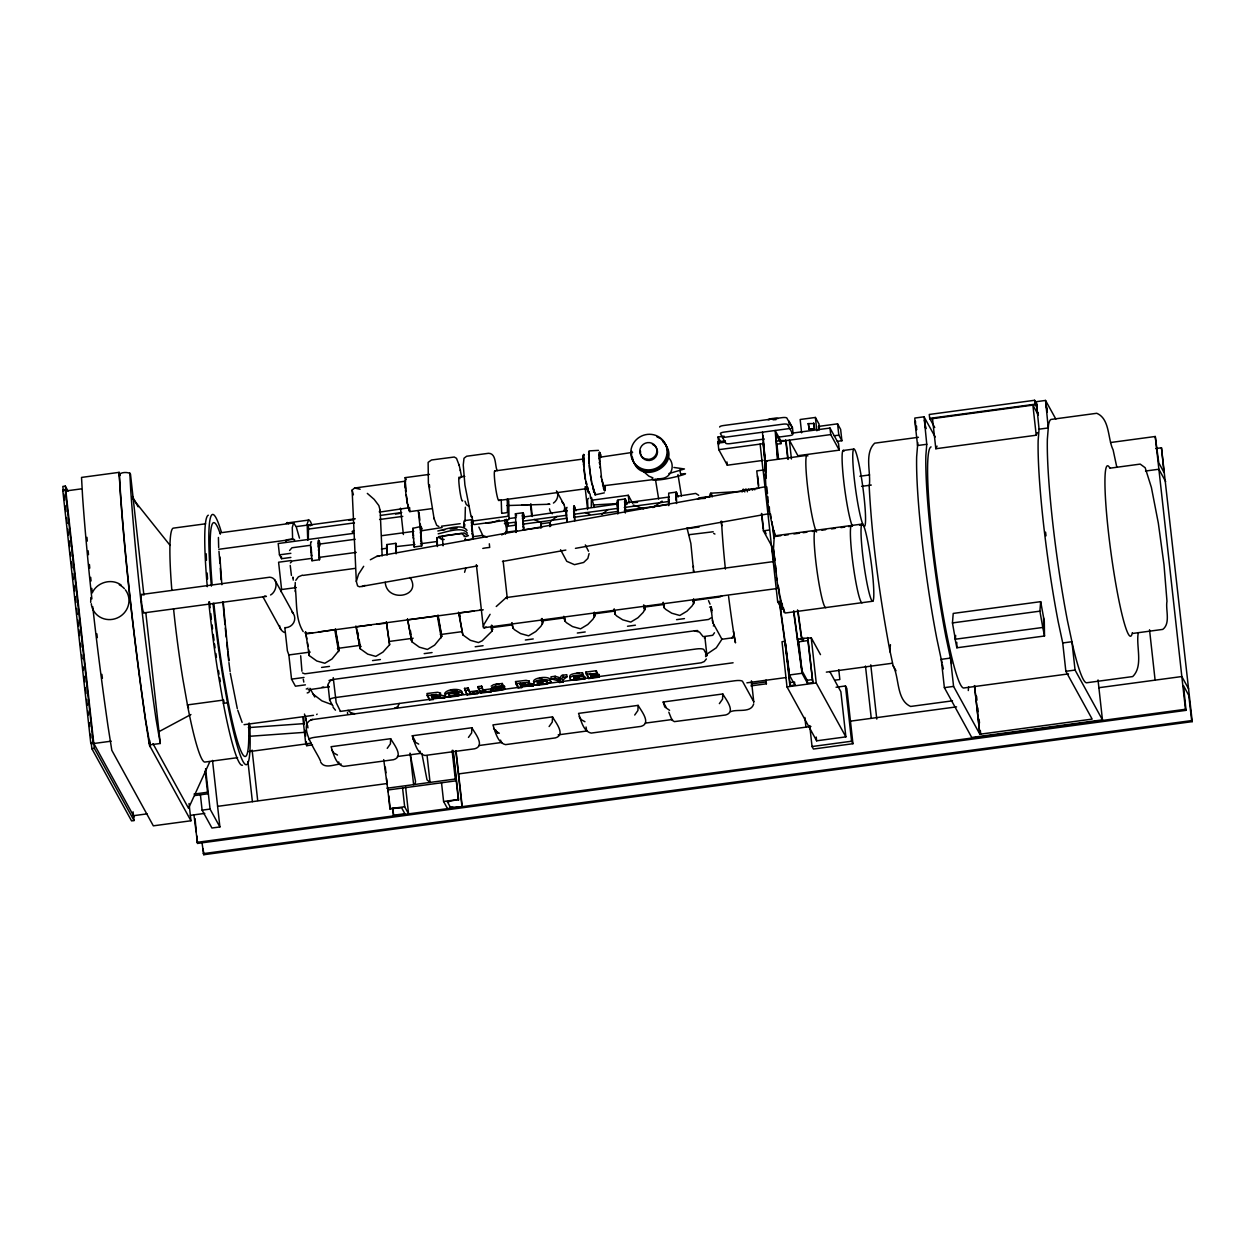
<?xml version="1.0" encoding="UTF-8"?>
<svg xmlns="http://www.w3.org/2000/svg" width="1255" height="1255" viewBox="0 0 1255 1255"><rect width="100%" height="100%" fill="white"/><g stroke="black" fill="none" stroke-linecap="round" stroke-linejoin="round"><path stroke-width="1.5" d="M705.545 656.632A6.714 1.647 -6.3 0 0 706.894 655.267L704.902 637.195L704.479 638.387M218.417 537.469L218.668 547.635M295.113 587.92L295.27 582.461M779.496 596.25L778.131 585.238L781.143 603.781L785.112 613.036L872.852 601.223M714.268 625.288L713.311 625.947M407.279 503.6L406.243 495.066L408.016 507.02L409.805 511.616L432.253 508.589M589.301 492.148L588.924 492.98L587.669 490.705L586.101 481.449L586.744 484.43M604.298 492.854L595.137 494.847L591.905 483.065L594.227 491.693M601.898 481.795L599.09 452.882M447.627 802.227L449.792 801.318M1038.246 412.613L1038.167 413.538L1037.571 411.985M90.689 602.337L90.815 597.553M501.655 512.95L501.216 499.663M780.892 535.697L775.323 536.45C768.515 512.181 763.793 486.03 765.958 460.899L806.792 455.392M765.173 474.233L766.146 478.171L765.283 462.954L765.927 470.782M478.877 527.069L483.41 536.795M311.585 541.752L310.722 542.05L310.613 547.007L311.977 560.734L319.507 559.714L318.597 540.278L319.774 542.411M319.398 558.961L318.252 541.046M319.57 557.408L319.507 559.714M387.089 555.024L386.807 544.56L395.843 543.337L396.329 552.059L395.843 543.337M421.021 530.975L420.77 526.52L421.68 545.956L414.15 546.976L412.895 528.308L420.77 526.52L421.947 528.653M412.785 533.25L413.413 535.885L412.895 528.308M421.68 545.956L420.425 527.288M437.446 546.537L437.085 537.517M436.724 541.909L437.305 544.325L436.96 537.799L440.568 537.313M463.864 526.378L463.989 521.421M465.229 539.305L465.244 540.089L472.759 539.085L471.864 519.648L473.025 521.766M473.01 538.207L471.504 520.417M472.837 536.764L472.759 539.085M523.539 529.877L522.441 515.476L522.943 512.762L524.386 518.237L523.461 513.232M523.915 529.892L522.598 513.53M541.219 523.492L540.858 527.9M522.88 529.955L541.501 527.461L541.078 523.79L550.114 522.566L549.894 526.676M566.287 516.464L567.197 521.751L566.005 509.624L567.025 507.365M573.676 506.659L574.727 520.747L574.037 505.891L575.951 510.769M586.054 483.85L583.151 460.428L583.277 455.157L584.202 454.828M583.418 464.538L584.093 466.687L583.277 455.157M591.874 484.477L589.395 467.864L588.705 451.816L589.128 450.89L598.51 450.372M588.862 462.499L589.27 463.754L588.705 451.816M617.805 514.001L617.601 500.023L625.116 499.004L627.029 503.898M617.366 509.577L617.946 511.397L617.24 500.792M624.614 501.733L625.116 499.004L625.476 510.377L624.614 501.733L625.241 504.996M676.571 503.506L676.225 492.117L678.139 497.011M675.755 497.843L676.382 500.478L675.88 492.901M712.197 610.479A14.385 1.381 82.3 0 0 711.099 606.996L710.738 607.781A2.51 1.004 -10.1 0 0 709.561 607.043M917.797 442.623L916.652 456.804A132.889 12.691 82.3 0 0 936.732 638.199L942.003 662.954M935.195 436.991L924.041 416.801L926.77 444.286L925.861 455.565A132.889 12.691 82.3 0 0 945.941 636.96L951.604 663.534M955.651 635.422L955.337 639.234L952.451 622.919L953.22 613.428L1040.677 601.663L1044.301 621.382L1044.505 635.987L956.859 647.784L955.133 639.25L1042.795 627.453L1044.505 635.987M968.295 690.564L968.609 686.814M1055.847 419.092L1045.541 400.439L1036.332 401.678L1039.062 429.179L1038.152 440.442A132.889 12.691 82.3 0 0 1058.216 621.837L1062.734 642.968L1065.856 671.3L1092.148 719.099L979.857 734.222L974.476 685.575M1042.795 627.453L1039.893 611.154L1040.677 601.663M589.113 553.596L587.826 558.475L583.622 562.475L574.476 564.656L566.758 561.314L560.561 549.737M530.802 503.835L530.551 504.839L506.989 505.545M769.55 512.244L769.315 506.91M406.573 499.553L406.761 498.533M585.238 479.253L583.873 469.26M590.948 479.237L589.411 465.323M601.067 477.167L601.333 475.802M477.496 565.911L359.479 586.791L357.597 585.944L356.326 581.41L358.554 574.225L363.683 566.303M143.886 595.184L130.489 474.108C129.516 471.723 118.362 471.676 119.382 476.006M129.814 472.947L130.787 491.129A352.373 33.65 82.3 0 0 156.044 719.272L160.295 743.478L149.972 744.858L145.721 720.668A352.373 33.65 82.3 0 1 120.464 492.509L119.225 473.81L120.166 475.504M464.601 572.28L465.778 568.107M505.467 534.144L508.087 522.99L506.204 519.507M290.376 562.899L292.399 560.985L311.742 558.381M289.576 550.49L291.96 547.776L309.828 545.376M714.487 632.755L712.73 635.297L703.145 636.662L699.49 632.096L694.407 630.826L333.422 679.426A6.714 1.647 -6.3 0 0 328.998 680.524M465.025 521.202L465.354 507.208M437.822 531.006C446.278 529.108 462.311 523.272 467.017 530.363M438.168 533.83C446.623 531.932 462.656 526.096 467.362 533.171M308.761 649.87L309.201 655.549L316.793 660.993L324.841 663.252L332.026 658.953L339.227 650.168L335.43 628.771M389.599 644.725L386.367 621.915L389.599 644.725L382.979 652.082L375.794 656.396L367.731 654.137L360.154 648.694L355.871 626.01M411.797 641.729L407.514 619.06L411.797 641.729L419.374 647.188L427.437 649.447L434.622 645.133L441.807 636.363L438.011 614.966M458.53 612.189L462.813 634.873L470.39 640.317L478.453 642.576L482.202 640.787L492.258 630.904L492.18 625.931M511.852 623.28L512.966 628.112L514.55 629.759L520.543 633.571L528.606 635.83L535.791 631.516L540.952 626.214L542.976 622.747L542.348 619.17M563.824 616.283L564.938 621.115L566.523 622.762L572.515 626.574L580.579 628.833L587.764 624.519L592.925 619.217L594.948 615.75L594.321 612.173M614.024 609.522L615.138 614.354L616.723 616.001L622.715 619.813L630.779 622.072L637.964 617.758L643.125 612.456L645.148 608.989L644.521 605.428M663.064 602.918L664.177 607.765L665.762 609.412L671.754 613.209L679.818 615.468L687.003 611.154L692.164 605.851L694.188 602.384L693.56 598.823M753.706 703.835C751.039 713.389 737.407 708.777 730.598 711.648M458.702 691.991L454.09 693.889L448.255 693.372M777.692 588.438L483.395 627.814L483.881 624.582L490.093 614.307M862.012 524.072L774.272 535.885L773.472 549.219L777.849 587.23M399.294 703.443L397.647 706.785L394.619 708.353A6.714 6.589 -36.9 0 0 397.819 707.02M209.867 761.612L188.532 808.283L153 743.666M318.848 544.733L318.597 540.278M300.682 655.769L301.937 671.19M429.477 474.374L405.177 477.637L405.914 495.176M409.601 507.538L409.805 511.616M308.369 689.811L329.045 686.799M414.934 544.497L396.454 546.568M464.852 524.512L464.46 526.645L463.817 523.366M472.115 524.104L471.864 519.648L464.334 520.652M523.194 517.217L522.943 512.762L515.413 513.781L516.213 532.465L515.585 522.127M549.972 522.864L550.725 525.798M583.983 459.518L583.653 454.326M574.288 510.346L574.037 505.891M599.827 457.385L599.466 452.051M595.56 493.905L595.137 494.847L594.776 492.18M617.837 504.479L618.119 500.494M676.476 496.588L676.225 492.117L668.695 493.137L668.758 505.639M924.041 416.801L914.832 418.041L914.879 421.256L917.562 445.525L926.77 444.286M1037.43 432.583L1036.222 435.218L935.822 448.741L937.03 446.105M1045.541 400.439L1048.27 427.939L1039.062 429.179M462.311 692.101C460.334 687.458 445.054 689.199 444.584 694.078M333.234 677.653L336.167 702.58L340.325 711.13M359.667 647.423L361.111 646.356M411.311 640.474L411.985 639.689M564.468 619.845L565.142 619.06M614.652 613.099L615.327 612.315M663.691 606.494L664.366 605.71M890.454 644.678L889.826 650.184L893.136 665.73C899.506 677.716 896.18 699.992 910.612 706.455L952.498 700.823M295.804 580.328L298.376 576.861L302.345 575.182M733.453 631.281L735.493 642.858L734.426 637.571L721.939 639.25L716.276 647.815L705.483 655.094M356.326 581.41L352.122 490.062L354.6 488.022L405.647 481.151M379.355 511.742L380.139 510.33L378.853 505.577L374.163 499.38L367.323 493.403M710.989 617.915L708.557 619.468L304.824 673.825L302.455 672.915M706.377 658.938L704.29 661.542L701.184 662.813L598.321 676.649M92.227 592.925C96.949 582.147 111.852 577.975 121.28 585.191M560.357 679.881L563.15 677.261L567.025 676.727L566.805 674.688L562.915 675.206C559.385 674.531 560.514 683.222 560.138 677.826L555.149 676.257L550.961 676.822L551.18 678.861L558.726 680.916L559.573 682.5L563.228 681.998L563.009 679.959M299.474 538.144L296.227 526.833L293.592 522.943L292.274 527.524L292.619 539.352L218.762 549.298M309.201 655.549L305.545 631.72L306.832 638.968M120.198 474.186L119.147 472.351L120.198 491.568A354.145 33.822 82.3 0 0 145.58 720.856L149.423 745.219L190.948 820.77L153.33 825.837L111.805 750.286L107.961 725.923A354.145 33.822 82.3 0 1 92.729 606.651M496.243 606.51L506.204 597.568L773.911 561.534M722.205 595.686L720.025 596.909L692.838 600.565M286.281 523.492L287.238 522.472L288.43 523.774M550.678 521.343L557.032 516.354M601.773 514.472L608.11 509.483M652.867 507.585L662.107 501.106M387.23 748.341L390.415 743.87L390.65 738.693L331.069 746.709C333.359 753.408 335.854 764.844 343.713 766.413L393.49 759.714C404.377 756.702 393.411 743.776 390.65 738.693M468.46 737.407L471.645 732.936L471.88 727.743L412.299 735.775C414.589 742.474 417.084 753.91 424.943 755.479L474.719 748.78C485.607 745.768 474.625 732.842 471.88 727.743M549.11 726.551L552.278 722.064L552.514 716.887L492.933 724.919C495.223 731.618 497.717 743.054 505.577 744.623L555.353 737.909C566.24 734.912 555.275 721.986 552.514 716.887M634.716 715.021L637.901 710.55L638.136 705.373L578.555 713.389C580.845 720.088 583.34 731.524 591.199 733.093L640.976 726.394C651.863 723.382 640.897 710.471 638.136 705.373M719.366 703.631L722.551 699.145L722.786 693.968L663.205 702L664.742 706.926L669.59 710.33M550.317 680.681C551.918 675.033 530.567 677.496 533.877 682.516M768.029 502.361L767.903 496.807M776.327 577.347L777.363 580.234M270.578 594.98C277.073 591.497 278.939 577.928 269.7 577.222L141.282 594.525M553.439 503.067C557.298 500.572 559.275 494.831 556.451 490.893M567.025 676.727L562.381 680.414L563.228 681.998M504.62 520.009L507.145 531.853L501.686 534.928M370.335 559.777L376.735 556.389L765.644 486.705M504.102 687.411L504.761 686.501L503.286 685.905L503.506 687.944L504.981 688.556L504.322 689.466L495.505 691.144L493.105 691.27L492.399 688.336M546.898 680.728L540.45 682.155L536.497 680.806M436.379 696.258C438.12 694.376 432.081 695.678 431.218 695.741L431.94 697.09L436.379 696.258L436.16 694.219M460.475 477.245L460.883 477.01A7.671 7.42 -28.8 0 1 464.805 476.492M673.872 467.456L684.461 468.962L668.852 473.606M681.449 474.076C699.176 471.19 653.149 483.881 652.035 478.877M159.26 731.492L190.933 714.519M484.367 627.924L486.077 627.014M312.668 719.382C295.819 723.931 317.389 752.922 320.088 760.138A6.714 1.6 -6.3 0 0 320.527 760.499M499.27 520.245L491.176 522.802L486.109 522.959M362.02 586.603L365.079 585.379M491.191 629.022L492.823 629.492M304.934 632.881L306.22 633.948L334.756 629.634L338.662 651.58M442.293 530.269L444.992 529.736M464.083 536.528L465.009 536.089L461.495 533.516L442.262 536.105L443.078 545.815M915.491 421.225L915.554 425.131M731.947 637.901L734.018 634.873M333.422 679.426L330.3 680.743L327.979 684.399L329.641 700.008L332.669 705.655A6.714 1.647 -6.3 0 0 333.124 706.016M584.908 678.908L584.485 678.124C573.912 682.108 567.558 675.692 583.12 675.582L582.665 674.735C579.81 675.221 567.182 675.253 570.445 679.724A8.424 2.071 -6.3 0 0 574.194 680.257L584.908 678.908L584.689 676.853L572.923 676.272M460.193 523.68L441.493 526.206M437.226 696.807L438.936 696.384A5.146 1.255 -6.3 0 0 440.803 695.019L433.602 694.69M525.814 684.885L527.524 684.461A5.146 1.255 -6.3 0 0 529.39 683.096L526.269 682.406L515.789 683.63L515.554 681.575L526.049 680.351L529.155 681.041M583.638 677.12L584.689 676.853M465.229 536.779L468.382 535.665L464.162 532.967L438.591 536.607L441.336 539.305L444.16 539.493M458.122 693.984L454.451 694.658M503.506 687.944L495.207 687.615L502.941 686.344L502.267 683.473L493.639 684.665L491.176 686.156M502.471 561.44L565.848 550.082M575.449 548.357L769.441 513.609M329.485 666.389L321.594 667.44M380.422 659.534L372.531 660.585M432.065 652.569L424.174 653.635M483.081 645.713L475.19 646.764M533.234 638.952L525.343 640.019M585.207 631.955L577.316 633.022M635.407 625.194L627.516 626.261M684.446 618.605L676.555 619.656M119.147 472.351L81.528 477.418L82.579 496.619A354.145 33.822 82.3 0 0 91.882 598.886M68.084 491.144L65.323 486.093L62.828 486.438L63.378 491.285L62.75 490.156L65.229 489.827L65.856 490.956L81.34 488.87M837.305 441.352L841.901 440.74L840.646 429.43L837.571 423.845L818.574 426.402L819.421 427.939L818.997 424.017L815.389 417.46L800.157 419.499L801.631 432.834M808.314 423.625L814.009 423.578L814.589 428.786L809.255 429.508L808.314 423.625L809.255 429.508M718.55 441.76L718.033 437.007L724.135 436.191M722.613 437.571L789.74 428.52M494.737 470.939L584.265 458.891M632.63 452.38L600.533 457.134L600.031 452.553M808.895 428.834L814.589 428.786M763.04 460.397L727.304 465.213L718.77 449.666L717.907 441.823L725.343 440.819M725.484 442.121L718.048 443.125L718.88 444.631M791.858 433.179L829.994 428.049L838.544 443.595L839.266 450.137L797.898 455.706L789.364 440.16L791.434 458.985M1037.305 405.161L1034.622 400.282L929.265 414.464L929.704 418.386L934.724 427.531M764.217 439.046L730.379 443.611A4.189 1.004 -6.3 0 1 725.719 443.219L720.433 433.602A4.189 1.004 -6.3 0 1 724.057 432.097L782.916 424.174A4.189 1.004 -6.3 0 1 787.575 424.567L792.862 434.183A4.189 1.004 -6.3 0 1 789.238 435.689L778.79 437.085M929.704 418.386L1035.061 404.204L1037.258 408.204M930.002 418.966L1035.375 404.769M776.688 441.101L779.433 440.725M777.473 459.252L775.151 430.496L780.688 440.568L786.054 440.615L788.124 459.424M718.77 449.666L763.432 443.658L764.891 456.82M782.273 441.117L830.716 434.591L839.266 450.137M834.246 435.767L838.826 435.156L841.901 440.74M780.688 440.568L781.034 443.627L776.892 444.176L778.539 459.063M205.632 523.79L173.237 528.151A118.048 11.279 82.3 0 0 171.825 589.897M918.456 437.289L874.672 443.188C863.879 453.588 871.378 473.213 869.197 486.36L869.213 486.815C872.131 542.333 879.912 597.505 890.14 652.129M286.72 523.021L308.118 520.15M219.735 532.889L293.592 522.943M379.528 512.118L408.942 507.757L409.318 511.177M843.062 450.514L853.714 449.086M296.431 526.582L307.13 525.155M308.903 525.045L355.291 518.786M380.438 515.413L401.694 512.542M349.016 520.307L352.89 519.79M395.513 514.048L399.388 513.53M498.768 500.478L588.297 488.415M308.055 529.124L354.459 522.88M379.59 519.492L402.792 516.37M765.817 469.684L756.765 470.892L758.695 488.289M766.319 470.5L763.197 470.923L777.661 601.647L781.771 609.099M592.548 500.102L628.269 495.286L632.708 503.365M501.953 513.342L505.812 512.824A1.679 1.035 -12 0 0 507.444 511.554L507.255 499.082M353.753 533.344L278.202 543.525L279.457 554.851L281.575 558.695L290.878 557.44M355.134 539.274L319.147 544.121L320.056 545.8M381.598 535.712L413.789 531.383M442.152 527.555L421.711 530.74M509.138 518.535L515.962 517.625M567.056 510.738L523.884 516.982M618.135 503.867L574.963 510.095L574.555 506.345M669.229 496.996L625.665 502.847L626.574 504.541L626.292 501.137M450.168 529.03L457.087 528.104M504.416 523.633L515.821 522.096M523.57 521.045L566.178 515.319M573.927 514.268L618.495 508.275M624.3 507.491L668.852 501.482L668.821 499.129M698.611 497.968L710.267 496.4M859.895 476.257L869.605 474.939M1110.565 442.513L1155.259 436.489L1158.757 462.75L1164.028 472.523L1161.471 447.784L1155.651 448.568M279.457 554.851L290.862 553.314M515.617 525.17L507.836 526.221L506.377 519.303M566.115 518.378L523.382 524.119L522.723 522.315M573.88 517.327L618.558 511.318M624.378 510.534L669.056 504.51L668.225 498.863M291.082 560.546L278.594 562.224L281.606 589.505M319.492 557.346L356.247 552.388M381.41 549L387.215 548.215L386.807 544.56M420.55 543.729L437.368 541.47L436.818 538.113M472.915 536.685L482.391 535.414L487.081 537.03M506.142 532.214L517.295 530.708M861.605 486.36L871.299 485.058M302.91 575.418L355.228 568.374M1110.251 468.146L1140.215 464.099L1145.172 467.723L1151.4 487.458L1158.334 523.162L1163.997 564.64L1166.977 601.239C1165.424 609.585 1170.805 623.359 1162.773 629.398L1132.826 633.43M687.552 528.575L699.161 527.006M1145.517 471.033L1158.883 469.229L1165.675 481.591M296.337 587.56L280.791 589.646L280.822 591.576M688.666 534.74L713.201 531.759M143.901 612.879L266.389 596.392L264.397 596.125M761.471 513.436L763.401 530.834L769.127 530.065M784.595 535.21L788.313 534.708M793.882 533.955L799.451 533.202M803.153 532.7L806.871 532.198M812.44 531.461L816.158 530.959A39.031 3.734 82.3 0 0 816.472 566.789A39.031 3.734 82.3 0 0 825.947 607.545M821.884 530.19L825.696 529.673M831.422 528.904L835.234 528.386M840.96 527.618L844.772 527.1M848.6 526.582L852.412 526.08A39.031 3.734 82.3 0 0 852.741 561.911A39.031 3.734 82.3 0 0 862.216 602.667M859.518 525.123L863.063 524.637A39.031 3.734 82.3 0 0 865.056 572.186A39.031 3.734 82.3 0 0 873.809 592.595A39.031 3.734 82.3 0 0 864.413 527.79L862.154 522.504A39.031 3.734 82.3 0 1 852.757 457.714A39.031 3.734 82.3 0 1 861.51 478.108A39.031 3.734 82.3 0 1 863.503 525.672M312.824 632.74L307.146 633.226M318.456 631.987L371.276 624.88M360.154 648.694L356.247 626.747L473.935 611.059M462.813 634.873L458.922 612.926L483.253 609.805M291.788 611.781A9.303 8.989 -28.8 0 1 285.905 627.673L284.807 627.594L287.395 650.859L288.854 654.953L310.22 652.082M337.407 648.427L358.773 645.541M389.85 641.368L413.162 638.23M440.348 634.559L461.715 631.689M490.846 627.767L512.213 624.896M541.344 620.974L564.656 617.837M593.788 613.915L615.154 611.028M644.286 607.106L663.707 604.502M777.661 601.647L780.783 601.239L782.367 604.11M288.854 654.953L291.537 679.143L304.008 677.465M305.404 684.854L295.411 686.187L291.537 679.143M223.374 703.333L227.469 702.784M798.023 611.075L801.459 636.175L802.557 638.183L807.922 638.23L812.926 683.395L807.53 637.509M802.557 638.183L802.902 641.242L801.506 638.685L797.364 639.25L798.76 641.807L802.055 671.551M785.316 641.274L782.006 641.713L786.995 686.893L816.644 740.811L845.87 736.873L840.866 691.693L829.759 671.472M800.392 639.234L804.157 638.732M807.922 638.23L811.232 637.775L820.488 654.624M798.76 641.807L807.859 640.568M451 690.219L453.557 689.874M464.538 688.446L468.193 687.96L470.421 693.733L477.951 693.482L467.158 694.941L464.538 688.446L467.158 694.941M477.998 686.642L481.653 686.14L483.881 691.929L491.411 691.678L480.602 693.136L477.998 686.642L480.602 693.136M496.023 684.163L499.255 683.724M539.587 678.296L542.144 677.951M576.469 673.339L579.308 672.947M585.834 672.115L596.345 670.703L596.956 673.48L590.101 674.39L590.713 675.519L598.776 674.374L599.372 677.135L588.454 678.61L585.834 672.115L588.218 676.555M952.451 622.919L1039.893 611.154M439.877 693.874A5.146 1.255 -6.3 0 0 440.568 692.964L437.462 692.274L426.967 693.513L427.202 695.568L433.885 694.737M464.774 690.501L468.429 690.015L470.421 693.733M478.218 688.697L481.873 688.195L483.881 691.929M551.18 678.861L555.369 678.312L560.31 679.881M586.069 674.17L596.956 673.48M62.75 490.156L90.705 742.709L93.184 742.38L134.112 816.832M470.201 691.678L477.339 690.721L477.951 693.482M483.661 689.874L490.799 688.917L491.411 691.678M520.527 685.152L525.594 683.708L519.805 683.818L520.527 685.152L520.292 683.096M472.319 692.164L477.731 691.427M480.383 691.081L485.779 690.344M528.873 684.555L533.108 683.975L533.328 686.03L522.221 685.654L520.888 685.826L521.829 687.583L518.174 688.069L515.789 683.63M597.458 675.378L596.847 672.617L597.458 675.378L591.089 676.241L591.717 677.402L599.372 677.135M90.705 742.709L91.333 743.839L111.224 741.172M340.199 711.412L454.702 695.992M458.577 695.474L474.108 693.372M477.998 692.854L483.818 692.07M487.693 691.552L493.513 690.768M497.404 690.234L540.089 684.493M543.98 683.975L576.971 679.535M580.845 679.002L594.431 677.182M244.066 724.668L313.515 715.319M427.202 695.568L429.587 699.992L433.242 699.506L433.006 697.451M440.238 695.066L444.521 695.898L444.741 697.953L432.3 697.749L433.242 699.506M91.866 748.702L94.345 748.372L134.034 820.55L131.555 820.895L91.866 748.702L91.333 743.839M311.005 719.758L733.093 662.781M779.559 603.655L789.348 674.986L802.023 673.276L807.561 683.348L812.534 682.673M746.882 682.83L785.646 677.606M826.339 672.131L892.211 663.268M302.769 716.856L305.765 743.901L311.115 743.18M751.149 683.944L765.425 682.014L766.397 683.802L750.914 685.889M248.835 751.651L307.067 743.807M1062.734 642.968L1071.927 641.729L1075.064 670.06L1102.455 719.868L971.747 737.469L944.372 687.646L941.234 659.33L950.443 658.091L953.58 686.407L979.904 734.301L974.523 685.669M305.765 743.901L306.738 745.69L312.495 744.905M789.583 682.657L794.541 681.998L794.886 685.057L789.913 685.732L785.254 643.611M793.756 610.714L801.992 670.766L807.232 680.288L812.189 679.614M237.572 757.659L205.177 762.02A118.048 11.279 82.3 0 1 187.795 706.847L182.854 679.018A118.048 11.279 82.3 0 1 173.551 608.675M834.653 680.21L839.846 679.52L838.779 669.793M786.995 686.893L816.236 682.955L845.87 736.873M836.05 687.238L845.462 685.967L846.827 688.462L852.945 743.713L813.428 749.031L812.048 746.537L809.726 725.578M341.187 764.075C334.975 763.95 324.339 769.644 320.511 761.785M397.364 756.514L420.613 753.377M478.735 745.548L501.984 742.427M558.177 734.865L587.23 730.943M645.352 723.115L672.476 719.476M944.372 687.646L953.58 686.407M1065.856 671.3L1075.064 670.06M1068.538 673.888L963.997 687.96A121.672 11.624 82.3 0 1 936.34 571.339A121.672 11.624 82.3 0 1 931.085 446.906M194.039 794.07L207.546 792.25L208.361 793.725L194.635 795.576M133.501 815.703L147.039 813.867M217.601 806.353L386.336 783.638M458.608 773.911L810.934 726.472M850.451 721.154L956.561 706.863M1098.894 687.709L1181.834 676.539L1188.626 688.901M202.102 810.15L210.056 809.083L219.892 826.951L211.938 828.018L202.102 810.15L200.408 794.807M386.885 788.234L455.267 779.026L456.255 780.798L387.858 790.007L383.716 759.62M190.305 815.358L204.8 813.397M812.048 746.537L851.58 741.219L852.945 743.713M387.858 790.007L389.929 808.722L404.659 806.745L408.565 813.867L405.585 786.901M441.525 782.775L443.595 801.49L458.326 799.513L447.313 801.663L450.545 807.561L462.232 806.636L456.036 750.647M389.929 808.722L401.616 807.812L404.863 813.711L393.505 815.232L392.878 809.475M196.988 842.356L1185.457 709.279L1186.038 710.346L197.568 843.423L193.945 814.856M203.185 853.651L1191.67 720.574L1192.25 721.641L203.781 854.718L201.93 842.246M479.551 610.291L480.649 610.165M376.892 624.111L384.642 623.39M579.481 677.826L573.959 678.202M482.798 548.435A13.617 3.247 -6.3 0 1 486.171 547.839L489.701 547.431L489.309 543.792M543.039 682.72L537.642 683.065M453.039 807.216L450.231 806.981M376.735 556.389L379.277 556.185M248.349 727.618L304.573 723.586M249.306 736.309L305.53 732.277M583.12 675.582L582.446 672.68C579.59 673.166 566.962 673.198 570.225 677.669M502.941 686.344L502.486 685.528L492.87 687.003L491.411 688.211L501.184 689.136L492.635 690.375M710.754 493.199L743.431 491.27M593.144 504.996L618.276 503.506M633.728 502.596L637.587 502.361M697.498 498.8L705.232 498.345M663.064 478.751L658.106 478.861M530.551 504.839L549.878 504.243L548.137 504.055M525.829 684.901L533.328 686.03M437.242 696.823L444.741 697.953M501.671 684.304L502.706 684.304M521.892 504.855L527.884 504.918M322.143 687.16L323.743 687.175M354.6 488.022L360.154 489.246M506.204 597.568L507.177 597.694M693.215 601.647L694.188 602.384M644.176 608.251L645.148 608.989M593.991 615.013L594.948 615.75M440.834 635.626L441.807 636.363M338.254 649.431L339.227 650.168M528.826 683.144L533.108 683.975M457.353 690.83L456.632 690.689A4.408 1.082 -6.3 0 0 454.828 690.595M633.195 504.996L643.58 508.84M438.858 526.535L436.662 525.249L433.979 518.252M331.712 704.557L321.97 700.902L313.248 694.266M713.671 533.422L714.926 534.05M585.254 512.558L589.725 514.205M534.159 519.429L541.407 522.598M407.906 619.782L437.352 615.829L441.242 637.775M652.914 477.857L648.772 476.084L642.121 470.311M584.94 721.719L581.426 719.774L579.167 716.699M499.333 733.249L495.803 731.289L493.56 728.229M418.684 744.105L415.17 742.144L412.911 739.085M337.47 755.039L333.94 753.078L331.681 750.019M469.15 506.455L466.327 504.588L465.009 501.2M765.958 460.899L767.025 461.464M774.272 535.885L775.323 536.45M335.477 710.189L333.077 707.287M506.345 522.692L508.448 525.092M896.007 670.766L893.136 665.73M601.945 479.316L604.784 490.987M515.413 513.781L516.589 515.915M472.398 523.492L472.257 516.464M405.177 477.637L406.275 479.645M328.936 687.05L328.041 685.45M195.09 818.746L196.298 832.018M720.794 521.39L721.782 525.704M662.907 441.713C685.528 464.397 637.744 488.964 632.41 457.244M348.043 710.346L351.227 713.044L354.82 713.703A6.714 6.589 -36.9 0 1 351.4 713.279M708.51 600.627L710.048 604.188M303.192 631.594C294.956 618.621 297.184 601.098 295.051 586.258M310.487 525.782L309.358 524.543L308.542 525.437L308.306 539.477M588.532 498.361L587.497 499.365L587.889 507.161M132.293 498.062L170.115 545.423M766.742 492.274L767.464 493.403L766.805 486.924M775.041 567.276L776.202 571.794M669.197 458.31C675.504 465.464 671.284 477.794 661.479 478.563L604.439 485.654L605.161 490.156M698.69 495.286L695.694 493.419L677.167 496.337L676.743 492.588M686.987 527.884L690.862 543.478L693.639 571.684L693.56 570.037M1161.471 447.784L1192.25 721.641M1038.387 415.123L1032.881 405.114L1036.222 435.218M781.034 443.627L775.794 434.105L777.833 459.361M763.432 443.658L763.04 442.937L765.958 469.292M771.982 521.672L773.833 537.438M718.033 437.007L720.009 440.599M717.907 441.823L718.739 443.344M764.326 530.489L766.115 533.736M763.401 530.834L771.637 545.831L773.755 561.252M789.348 674.986L794.886 685.057M721.939 639.25L712.715 622.449L710.989 606.902M753.737 702.188A6.714 1.6 -6.3 0 0 753.753 701.765L742.536 681.355A6.714 1.6 -6.3 0 0 735.085 680.728L314.66 737.328A6.714 1.6 -6.3 0 0 308.871 739.728M599.702 467.095L600.282 468.162M722.786 693.968C725.547 699.066 736.512 711.977 725.625 714.989L674.374 721.625L672.005 720.135L668.821 712.197M586.038 486.846L590.132 494.297L590.54 498.125M557.33 492.446L564.185 504.918M663.205 702L666.013 707.098M523.162 526.739L523.633 527.618M515.632 527.759L516.103 528.637M472.068 533.626L472.555 534.505M405.365 490.768L405.804 491.568L405.271 483.175M420.99 540.497L421.46 541.376M413.46 541.517L414.15 546.976M495.741 730.018L497.608 733.422M318.801 554.255L319.288 555.134M412.299 735.775L415.107 740.874M311.287 555.275L311.758 556.138L311.193 547.274M443.595 801.49L447.517 808.628M274.814 579.857L293.341 613.554M393.505 815.232L392.988 808.142M263.142 597.16L280.869 629.414M309.985 688.32L314.754 696.996M132.45 496.494L138.113 506.785M140.889 600.596L141.454 601.616M706.894 655.267L703.867 649.619A6.714 1.647 -6.3 0 0 696.4 648.961L335.414 697.56A6.714 1.647 -6.3 0 0 329.641 700.008M558.506 678.861L559.573 682.5M515.554 681.575L517.939 686.014M427.767 694.988L429.587 699.992M585.316 544.905L588.517 551.243M409.977 577.441C422.872 596.815 386.634 603.263 385.238 582.257M852.412 526.08L851.502 523.947A39.031 3.734 82.3 0 1 843.297 476.994A39.031 3.734 82.3 0 1 844.113 451.078M816.597 531.979L815.232 528.826A39.031 3.734 82.3 0 1 807.043 481.873A39.031 3.734 82.3 0 1 807.859 455.957M242.105 722.362L237.791 710.267M353.408 494.815L352.122 490.062M149.376 743.776L148.655 740.513M713.013 623.013L712.432 620.017M188.611 708.118L187.45 704.918L223.641 700.039L223.986 701.969M774.068 557.675L774.947 560.295L773.472 549.219M668.476 502.69L669.056 504.51M599.231 462.326L599.937 464.554M573.817 515.444L574.382 517.264M515.193 523.335L515.774 525.155M471.645 529.202L472.209 531.022M404.973 486.611L405.491 488.258M420.55 536.073L421.131 537.893M413.02 537.093L413.601 538.913M386.76 551.62L387.293 553.282M318.378 549.831L318.958 551.651M310.848 550.851L311.428 552.655M1037.305 405.679L1036.991 404.879L1037.195 409.914M459.173 465.307L456.491 458.31L454.279 457.024L431.5 459.989L428.128 462.358L428.379 483.3L434.136 518.942M471.143 516.699L464.915 485.042L463.252 464.993L464.005 458.248L466.625 456.24L488.556 453.29C496.509 453.337 494.799 465.621 497.153 470.672M311.852 525.374L311.115 523.1A31.344 2.996 82.3 0 0 310.016 521.013L308.652 519.586L307.161 524.01L307.757 540.356M408.455 506.518L407.906 504.463L408.016 507.02M307.208 724.668L307.538 725.939M304.479 714.048L307.977 727.869M793.019 433.242L792.485 427.579L788.877 421.021L789.301 424.833M586.603 730.206L586.038 727.006M500.588 740.136L500.98 741.736M419.954 751.008L420.347 752.592M338.724 761.942L339.117 763.526M237.289 708.604L230.308 673.355M624.661 504.73L625.288 507.365M617.131 505.734L617.758 508.369M598.964 458.2L599.733 461.416M588.564 457.824L589.003 459.644M583.151 460.428L583.889 463.55M573.566 511.601L574.194 514.236M566.036 512.62L566.664 515.256M522.488 518.488L523.115 521.107M471.394 525.359L472.021 527.994M420.315 532.23L420.927 534.865M404.738 483.002L405.302 485.403M395.607 547.447L396.188 549.863M386.571 548.67L387.152 551.071L386.54 546.364M318.143 545.988L318.754 548.623M310.613 547.007L311.24 549.643M472.304 520.025L472.366 520.276A1.679 1.035 -12 0 0 473.982 520.856L506.581 516.464A1.679 1.035 -12 0 0 508.165 515.476L507.977 499.161M460.271 470.092L461.652 477.277M459.016 464.617L460.397 470.641M293.074 577.849L292.901 577.065L293.246 580.124M1116.793 467.08L1113.107 449.855C1107.6 438.874 1110.063 418.841 1096.745 413.287L1051.062 419.437A132.889 12.691 82.3 0 0 1048.505 425.021L1047.36 439.203A132.889 12.691 82.3 0 0 1067.425 620.598L1073.103 647.188A132.889 12.691 82.3 0 0 1087.003 682.72L1132.7 676.571C1143.478 666.154 1135.979 646.529 1138.175 633.383L1138.144 632.928M765.017 467.503L766.005 472.507M421.853 753.455L426.998 779.81L430.057 782.414L427.092 755.714M410.009 753.11L415.515 781.347L415.201 783.528L413.617 784.626L410.228 754.114M675.723 494.847L676.351 498.11M617.084 502.737L617.711 506.016M598.917 454.985L599.702 458.969M604.816 485.403L605.334 488.07M588.517 454.185L588.956 456.443M583.104 457.228L583.857 461.103M573.519 508.604L574.163 511.883M566.005 509.624L566.633 512.887M522.441 515.476L523.068 518.754M471.347 522.362L471.99 525.625M436.693 539.603L437.273 542.599M420.268 529.234L420.896 532.512M412.738 530.253L413.366 533.516M395.576 545.141L396.156 548.137M318.095 542.991L318.723 546.27M594.384 507.475L591.45 497.357L591.278 506.706M770.523 514.048L771.213 517.86M710.816 606.745L711.585 612.315M692.98 600.141L693.623 603.796M663.205 602.275L664.177 607.765M643.611 604.91L644.584 610.401M591.089 478.469L591.623 481.543M614.166 608.879L615.138 614.354M593.741 613.491L594.384 617.162M564.295 617.46L564.938 621.115M541.972 618.464L542.615 622.104M541.438 618.668L542.411 624.159M511.993 622.637L512.966 628.112M491.819 625.225L492.462 628.849M491.285 625.414L492.258 630.904M459.471 612.848L460.114 616.487M437.901 615.75L441.446 635.72M410.385 630.606L411.028 634.246M357.769 632.112L358.412 635.752M359.055 639.375L360.342 646.639M335.634 631.375L338.85 649.525M307.475 642.607L308.118 646.231M291.427 575.449L290.234 565.44M303.302 679.3L303.804 682.093M279.551 625.57L279.865 627.296A9.303 8.989 -28.8 0 0 284.383 632.489M219.703 677.841L220.362 681.543M681.449 495.913L677.982 474.547M658.671 499.066L655.471 479.488M915.695 426.261L916.574 429.932L916.511 426.025M624.77 499.772L625.366 503.459M566.162 507.663L566.758 511.35M540.936 524.088L541.485 527.461M395.702 543.635L396.251 547.007M386.666 544.858L387.215 548.231M679.959 469.982L680.728 474.939M734.426 637.571L732.857 627.39A132.12 12.613 82.3 0 1 728.575 596.329M797.553 609.93L801.506 638.685M793.568 611.593L802.039 673.37M772.045 546.568L772.578 550.443M773.111 554.318L773.645 558.193M779.747 602.745L789.301 672.46M228.928 662.593L230.073 671.551M550.537 526.237L550.114 522.566M783.544 608.016L784.061 612.471M1191.67 720.574L1188.752 695.38L1183.481 685.622L1186.038 710.346M1155.259 436.489L1185.457 709.279M1149.533 629.759L1155.102 680.132M1098.031 679.959L1102.455 719.868M1034.622 400.282L1035.061 404.204M976.547 696.305L976.97 700.18M977.818 707.898L978.241 711.679M979.073 719.225L979.496 723.005M980.328 730.567L980.751 734.332M932.496 418.621L935.822 448.741M870.766 664.836L876.774 719.084M865.479 666.044L871.268 718.346M837.571 423.845L838.826 435.156M829.994 428.049L830.716 434.591M818.574 426.402L818.997 430.167M845.462 685.967L851.58 741.219M815.389 417.46L816.864 430.794M813.648 422.904L814.228 428.128M811.232 637.775L816.236 682.955M785.661 439.893L787.732 458.718M816.221 737.046L816.644 740.811M807.232 680.288L807.561 683.348M804.863 717.452L805.945 727.147M774.413 532.308L774.853 536.183M773.409 530.457L774.257 538.222M765.519 462.468L766.146 468.115M780.359 597.349L780.783 601.239M785.52 643.156L790.101 684.555M760.122 444.097L763.04 470.452M757.581 475.927L758.632 485.387M761.769 513.75L763.448 528.873M765.989 680.053L766.397 683.802M751.431 680.806L753.753 701.765M726.943 461.934L727.304 465.213M628.269 495.286L629.116 502.91M625.633 499.474L626.057 503.208M603.718 485.905L604.235 490.485M588.375 492.478L587.356 486.673L587.669 490.705M585.065 486.799L587.591 509.577M530.991 504.432L532.324 516.511M530.457 504.714L531.744 516.385M503.145 561.063L507.334 598.839M476.367 564.656L483.222 626.669M455.863 751.463L461.903 806.024M453.275 751.416L458.655 800.125M452.867 750.286L458.326 799.513M452.098 750.412L455.267 779.026M421.288 526.99L421.711 530.708M418.997 512.401L419.86 520.15M420.284 524.025L420.723 527.9M418.291 511.036L420.19 528.277M400.471 508.15L403.388 534.52M402.573 788.03L404.659 806.745M387.936 788.234L388.36 792.078M388.783 795.905L390.274 809.334M385.316 767.119L385.96 772.845M386.587 778.555L387.23 784.281M319.115 540.732L319.539 544.466M305.765 717.625L306.063 720.276M303.757 718.644L304.385 724.433M305.028 730.237L305.671 736.026M306.314 741.815L306.738 745.69M249.118 722.974L249.761 728.779M252.114 750.098L257.683 800.47M247.941 761.487L252.396 801.663M212.519 760.42L219.892 826.951M205.585 768.688L210.056 809.083M205.177 770.868L207.546 792.25M203.137 848.945L203.781 854.718M196.721 835.814L197.568 843.423M189.05 803.514L190.948 820.77M145.815 612.675L160.295 743.478M149.643 740.23L150.38 746.976M133.061 811.812L134.034 820.55M65.323 486.093L94.345 748.372M65.229 489.827L93.184 742.38M63.958 494.282L64.601 500.086M65.244 505.891L65.888 511.695M66.531 517.515L67.174 523.319M67.801 529.124L68.445 534.928M69.088 540.732L69.731 546.537M70.374 552.341L70.813 556.216M71.457 562.02L72.1 567.825M72.743 573.629L73.37 579.434M74.014 585.238L74.657 591.042M75.3 596.847L75.943 602.651M76.586 608.455L77.23 614.26M77.873 620.064L78.516 625.869M78.94 629.743L79.583 635.548M80.446 643.297L80.869 647.156M81.732 654.906L82.155 658.765M83.018 666.515L83.442 670.39M84.085 676.194L84.728 681.998M85.371 687.803L86.015 693.607M86.658 699.412L87.301 705.216M87.944 711.02L88.368 714.895M89.231 722.629L89.654 726.504M90.517 734.238L90.94 738.113M598.776 674.374L598.996 676.429M596.345 670.703L596.564 672.758M591.497 675.347L591.717 677.402M590.493 673.48L590.713 675.519M584.265 676.068L584.485 678.124M582.446 672.68L582.665 674.735M562.915 675.206L563.15 677.261M555.149 676.257L555.369 678.312M521.594 685.528L521.829 687.583M504.275 686.124L504.494 688.179M502.267 683.473L502.486 685.528M495.835 685.826L496.054 687.881M495.254 685.732L495.474 687.771M492.87 689.215L493.105 691.27M490.799 688.917L491.034 690.956M481.653 686.14L481.873 688.195M477.339 690.721L477.575 692.776M468.193 687.96L468.429 690.015M435.203 694.501L435.422 696.556M431.704 695.035L431.94 697.09M347.462 712.416L347.619 713.844M218.95 551.227L219.954 563.401M775.433 565.158L775.763 568.389M624.896 508.573L625.335 512.997M429.414 484.728L429.681 487.489M395.796 550.396L396.125 553.8M782.241 603.875L782.712 609.318M774.1 530.692L774.413 534.316M223.233 601.725L224.472 615.64A277.857 26.528 82.3 0 0 229.053 660.742M222.872 601.773L224.112 615.687A277.857 26.528 82.3 0 0 224.943 624.519M763.118 435.814L764.985 459.126M762.475 432.206L765.566 470.547M600.737 454.341L600.957 457.102M603.184 484.54L603.53 488.697M593.521 489.905L593.709 492.258M221.853 584.72L219.907 556.953M221.1 579.763L220.284 568.264M281.434 556.734L281.575 558.695M781.049 601.694L781.143 603.781M693.388 566.225L693.435 567.511M380.139 510.33L382.163 555.871M295.239 590.43L295.302 591.732M602.588 482.297L602.729 485.732M592.736 486.971L592.815 488.917M721.609 521.217L721.954 528.826A132.12 12.613 82.3 0 0 725.406 569.095M1043.564 617.962L1043.784 632.551M956.781 642.309L956.859 647.784M473.025 520.103L473.088 523.664A1.679 1.035 -12 0 0 474.751 524.496L507.349 520.103A1.679 1.035 -12 0 0 508.997 518.833L508.73 501.012A1.679 1.035 -12 0 0 507.491 500.165M465.213 538.834L465.244 540.089M311.962 559.463L311.977 560.734M1132.339 632.661A85.968 8.205 82.3 0 1 1111.146 553.879A85.968 8.205 82.3 0 1 1109.875 468.146M307.977 688.211A2.51 1.835 -13.5 0 1 306.251 688.995M317.123 714.095A2.51 2.479 -40.4 0 1 316.652 714.566M309.593 690.752A2.51 1.835 -13.5 0 1 307.193 692.933M102.408 678.233A343.65 32.818 82.3 0 1 101.89 674.359M97.31 637.634A343.65 32.818 82.3 0 1 96.855 633.791M92.195 592.109A343.65 32.818 82.3 0 1 91.803 588.375M91.05 580.971A343.65 32.818 82.3 0 1 90.674 577.284M89.764 568.139A343.65 32.818 82.3 0 1 89.419 564.499M88.493 554.679A343.65 32.818 82.3 0 1 88.132 550.772M87.27 541.125A343.65 32.818 82.3 0 1 86.94 537.313M144.058 612.33A9.303 0.894 82.3 0 1 141.517 602.212L141.266 599.906A9.303 0.894 82.3 0 1 141.846 595.294M943.399 668.931A132.889 12.691 82.3 0 1 942.395 664.774M499.051 499.851A14.903 1.428 82.3 0 1 495.38 486.187A14.903 1.428 82.3 0 1 495.16 471.315M661.024 439.187A18.276 17.664 -28.8 0 1 656.208 469.794A18.276 17.664 -28.8 0 1 631.736 451.157M656.977 436.897A18.276 17.664 -28.8 0 1 659.754 438.309M462.624 500.572A12.032 1.145 82.3 0 1 459.456 487.944A12.032 1.145 82.3 0 1 459.926 478.641M353.094 532.308A4.785 1.145 -6.3 0 1 354.004 530.598M286.407 541.407A4.644 1.114 -6.3 0 1 289.497 539.321A4.644 1.114 -6.3 0 1 294.329 540.34M1046.011 535.822A121.672 11.624 82.3 0 1 1045.572 532.151M719.711 427.061A4.189 1.004 -6.3 0 1 723.335 425.555L782.194 417.633A4.189 1.004 -6.3 0 1 786.838 418.009L792.125 427.626A4.189 1.004 -6.3 0 1 791.293 428.457M773.08 419.798A5.851 1.396 -6.3 0 1 776.014 419.656M768.013 419.688A5.851 1.396 -6.3 0 1 778.069 418.543M769.048 419.719A4.675 1.114 -6.3 0 1 772.97 418.699M652.412 444.301A8.628 8.346 -28.8 0 1 657.055 454.577A8.628 8.346 -28.8 0 1 646.905 460.318A8.628 8.346 -28.8 0 1 640.489 451.047M694.407 630.826A6.714 1.647 -6.3 0 1 697.827 630.59M704.902 637.148A6.714 1.647 -6.3 0 1 704.886 637.571M248.631 723.994A118.048 11.279 82.3 0 1 228.081 701.42L223.139 673.59A118.048 11.279 82.3 0 1 213.836 603.263M212.111 584.485A118.048 11.279 82.3 0 1 220.347 534.191M219.045 674.139A118.048 11.279 82.3 0 1 218.464 670.484M216.44 657.338A118.048 11.279 82.3 0 1 215.891 653.526M215.076 647.8A118.048 11.279 82.3 0 1 214.542 644.003M214.04 640.207A118.048 11.279 82.3 0 1 213.287 634.465M212.566 628.708A118.048 11.279 82.3 0 1 212.095 624.88M211.42 619.201A118.048 11.279 82.3 0 1 210.793 613.617M210.15 607.718A118.048 11.279 82.3 0 1 209.554 601.867M207.546 578.932A118.048 11.279 82.3 0 1 207.138 573.002M206.447 560.216A118.048 11.279 82.3 0 1 206.212 553.784M249.776 725.17A126.175 12.048 82.3 0 1 227.971 705.671L222.7 675.927A126.175 12.048 82.3 0 1 213.021 603.357M211.373 586.132A126.175 12.048 82.3 0 1 221.413 532.293M242.482 765.205A126.175 12.048 82.3 0 1 223.892 706.22L218.621 676.476A126.175 12.048 82.3 0 1 208.738 601.945M207.279 586.681A126.175 12.048 82.3 0 1 208.346 515.225M561.848 501.859A7.671 7.42 -28.8 0 1 564.044 510.628M552.31 513.766A7.671 7.42 -28.8 0 1 549.517 508.84M228.692 660.789A277.857 26.528 82.3 0 1 227.688 651.596M227.5 649.776A277.857 26.528 82.3 0 1 226.731 642.482M226.182 637.054A277.857 26.528 82.3 0 1 225.288 628.08M709.671 496.839A7.342 1.49 86.6 0 1 712.244 496.886M742.113 491.913A9.413 1.914 86.6 0 1 744.827 491.96M745.031 490.281A9.413 1.914 86.6 0 1 747.431 491.803M747.713 490.125A9.413 1.914 86.6 0 1 749.627 490.156M751.133 488.728A9.413 1.914 86.6 0 1 752.169 489.999M752.875 489.811A9.413 1.914 86.6 0 1 754.804 489.842M125.39 589.866A19.06 18.26 -26.3 0 1 116.841 618.15A19.06 18.26 -26.3 0 1 91.27 603.718M119.272 584.783A19.06 18.26 -26.3 0 1 124.371 588.642M756.122 488.713A9.413 1.914 86.6 0 1 757.126 488.728M529.155 681.041A5.146 1.255 -6.3 0 1 528.465 681.951M472.382 517.186A1.679 1.035 -12 0 1 471.535 516.385M924.527 420.347L925.766 428.692L924.527 420.347M1046.027 403.984L1047.266 412.33L1046.027 403.984M458.938 694.046C455.298 698.831 440.474 694.517 453.981 692.713A4.408 1.082 -6.3 0 1 456.867 692.744L458.938 694.046M547.525 682.124C543.886 686.909 529.061 682.595 542.568 680.775A4.408 1.082 -6.3 0 1 545.454 680.806L547.525 682.124M462.766 693.639L458.342 696.039L449.274 697.058A9.02 2.212 -6.3 0 1 445.509 696.494C443.188 691.458 459.659 689.811 462.766 693.639M551.353 681.716L546.929 684.116L537.862 685.12A9.02 2.212 -6.3 0 1 534.097 684.571C531.775 679.535 548.247 677.873 551.353 681.716M646.168 469.762A18.276 17.664 -28.8 0 0 665.856 445.18A18.276 17.664 -28.8 0 0 634.81 441.336A18.276 17.664 -28.8 0 0 646.168 469.762M647.031 459.33A8.628 8.346 -28.8 0 0 656.334 447.721A8.628 8.346 -28.8 0 0 641.666 445.917A8.628 8.346 -28.8 0 0 647.031 459.33"/></g></svg>
